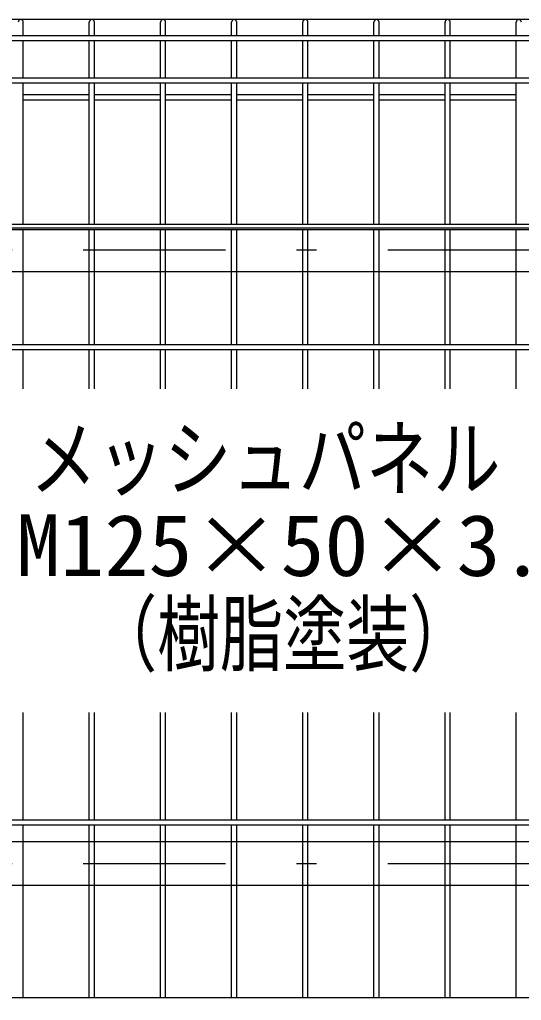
# Model space of a CAD drawing. Units: millimetres, scale not verified. Extents: x -4455 to 4455, y -3150 to 3150.
# Drawn here: x -2286 to -1933, y 369 to 1059 of the extents above; entities that cross this region are included whole.
import ezdxf
from ezdxf.enums import TextEntityAlignment as Align

# ---------------------------------------------------------------- set-up
doc = ezdxf.new("R2010")
doc.units = ezdxf.units.MM
doc.header["$LTSCALE"] = 20
doc.linetypes.add('USER1', pattern=[10.7, 5, -2.5, 0.7, -2.5])
doc.linetypes.add('USER2', pattern=[0.375, 0.25, -0.125])
for name, color, linetype, lineweight in [('0-2_0', 3, 'USER2', 25), ('0-4_扉横枠', 7, 'Continuous', 25), ('0-5_軸線', 2, 'USER1', 25), ('1-3_NER', 30, 'Continuous', 25)]:
    doc.layers.add(name, color=color, linetype=linetype, lineweight=lineweight)
doc.styles.add('ＭＳ ゴシック', font='')
doc.styles.get('ＭＳ ゴシック').set_extended_font_data('MS Gothic')

msp = doc.modelspace()

# ---------------------------------------------------------------- linework, layer by layer
at = {"layer": '0-4_扉横枠'}
for p, q in [((-2641.91, 912.42), (-1627.91, 912.42)), ((-1627.91, 881.42), (-2641.91, 881.42)), ((-2641.91, 480.72), (-1627.91, 480.72)), ((-1627.91, 449.72), (-2641.91, 449.72))]:
    msp.add_line(p, q, dxfattribs=at)
at = {"layer": '0-5_軸線'}
for p, q in [((-2669.01, 896.92), (-1597.81, 896.92)), ((-2669.01, 465.22), (-1597.81, 465.22))]:
    msp.add_line(p, q, dxfattribs=at)
at = {"layer": '1-3_NER'}
for p, q in [((-1629.91, 1058.92), (-2639.91, 1058.92)), ((-2283.11, 1047.62), (-2283.11, 1057.12)), ((-2236.71, 1047.62), (-2236.71, 1057.12)), ((-2233.11, 1047.62), (-2233.11, 1057.12)), ((-2186.71, 1047.62), (-2186.71, 1057.12)), ((-2183.11, 1047.62), (-2183.11, 1057.12)), ((-2136.71, 1047.62), (-2136.71, 1057.12)), ((-2133.11, 1047.62), (-2133.11, 1057.12)), ((-2086.71, 1047.62), (-2086.71, 1057.12)), ((-2083.11, 1047.62), (-2083.11, 1057.12)), ((-2036.71, 1047.62), (-2036.71, 1057.12)), ((-2033.11, 1047.62), (-2033.11, 1057.12)), ((-1986.71, 1047.62), (-1986.71, 1057.12)), ((-1983.11, 1047.62), (-1983.11, 1057.12)), ((-1936.71, 1047.62), (-1936.71, 1057.12)), ((-1629.91, 1047.62), (-2639.91, 1047.62)), ((-1629.91, 1044.02), (-2639.91, 1044.02)), ((-2283.11, 1017.82), (-2283.11, 1044.02)), ((-2236.71, 1017.82), (-2236.71, 1044.02)), ((-2233.11, 1017.82), (-2233.11, 1044.02)), ((-2186.71, 1017.82), (-2186.71, 1044.02)), ((-2183.11, 1017.82), (-2183.11, 1044.02)), ((-2136.71, 1017.82), (-2136.71, 1044.02)), ((-2133.11, 1017.82), (-2133.11, 1044.02)), ((-2086.71, 1017.82), (-2086.71, 1044.02)), ((-2083.11, 1017.82), (-2083.11, 1044.02)), ((-2036.71, 1017.82), (-2036.71, 1044.02)), ((-2033.11, 1017.82), (-2033.11, 1044.02)), ((-1986.71, 1017.82), (-1986.71, 1044.02)), ((-1983.11, 1017.82), (-1983.11, 1044.02)), ((-1936.71, 1017.82), (-1936.71, 1044.02)), ((-1629.91, 1017.82), (-2639.91, 1017.82)), ((-1629.91, 1014.22), (-2639.91, 1014.22)), ((-2283.11, 914.72), (-2283.11, 1014.22)), ((-2236.71, 914.72), (-2236.71, 1014.22)), ((-2233.11, 914.72), (-2233.11, 1014.22)), ((-2186.71, 914.72), (-2186.71, 1014.22)), ((-2183.11, 914.72), (-2183.11, 1014.22)), ((-2136.71, 914.72), (-2136.71, 1014.22)), ((-2133.11, 914.72), (-2133.11, 1014.22)), ((-2086.71, 914.72), (-2086.71, 1014.22)), ((-2083.11, 914.72), (-2083.11, 1014.22)), ((-2036.71, 914.72), (-2036.71, 1014.22)), ((-2033.11, 914.72), (-2033.11, 1014.22)), ((-1986.71, 914.72), (-1986.71, 1014.22)), ((-1983.11, 914.72), (-1983.11, 1014.22)), ((-1936.71, 914.72), (-1936.71, 1014.22)), ((-2236.71, 1005.96), (-2283.11, 1005.96)), ((-2236.71, 1002.36), (-2283.11, 1002.36)), ((-2186.71, 1005.96), (-2233.11, 1005.96)), ((-2186.71, 1002.36), (-2233.11, 1002.36)), ((-2136.71, 1005.96), (-2183.11, 1005.96)), ((-2136.71, 1002.36), (-2183.11, 1002.36)), ((-2086.71, 1005.96), (-2133.11, 1005.96)), ((-2086.71, 1002.36), (-2133.11, 1002.36)), ((-2036.71, 1005.96), (-2083.11, 1005.96)), ((-2036.71, 1002.36), (-2083.11, 1002.36)), ((-1986.71, 1005.96), (-2033.11, 1005.96)), ((-1986.71, 1002.36), (-2033.11, 1002.36)), ((-1936.71, 1005.96), (-1983.11, 1005.96)), ((-1936.71, 1002.36), (-1983.11, 1002.36)), ((-1629.91, 911.12), (-2639.91, 911.12)), ((-2283.11, 830.22), (-2283.11, 911.12)), ((-2236.71, 830.22), (-2236.71, 911.12)), ((-2233.11, 830.22), (-2233.11, 911.12)), ((-2186.71, 830.22), (-2186.71, 911.12)), ((-2183.11, 830.22), (-2183.11, 911.12)), ((-2136.71, 830.22), (-2136.71, 911.12)), ((-2133.11, 830.22), (-2133.11, 911.12)), ((-2086.71, 830.22), (-2086.71, 911.12)), ((-2083.11, 830.22), (-2083.11, 911.12)), ((-2036.71, 830.22), (-2036.71, 911.12)), ((-2033.11, 830.22), (-2033.11, 911.12)), ((-1986.71, 830.22), (-1986.71, 911.12)), ((-1983.11, 830.22), (-1983.11, 911.12)), ((-1936.71, 830.22), (-1936.71, 911.12)), ((-1629.91, 826.62), (-2639.91, 826.62)), ((-2283.11, 799.23), (-2283.11, 826.62)), ((-2236.71, 799.23), (-2236.71, 826.62)), ((-2233.11, 799.23), (-2233.11, 826.62)), ((-2186.71, 799.23), (-2186.71, 826.62)), ((-2183.11, 799.23), (-2183.11, 826.62)), ((-2136.71, 799.23), (-2136.71, 826.62)), ((-2133.11, 799.23), (-2133.11, 826.62)), ((-2086.71, 799.23), (-2086.71, 826.62)), ((-2083.11, 799.23), (-2083.11, 826.62)), ((-2036.71, 799.23), (-2036.71, 826.62)), ((-2033.11, 799.23), (-2033.11, 826.62)), ((-1986.71, 799.23), (-1986.71, 826.62)), ((-1983.11, 799.23), (-1983.11, 826.62)), ((-1936.71, 799.23), (-1936.71, 826.62)), ((-2283.11, 495.72), (-2283.11, 571.48)), ((-2236.71, 495.72), (-2236.71, 571.48)), ((-2233.11, 495.72), (-2233.11, 571.48)), ((-2186.71, 495.72), (-2186.71, 571.48)), ((-2183.11, 495.72), (-2183.11, 571.48)), ((-2136.71, 495.72), (-2136.71, 571.48)), ((-2133.11, 495.72), (-2133.11, 571.48)), ((-2086.71, 495.72), (-2086.71, 571.48)), ((-2083.11, 495.72), (-2083.11, 571.48)), ((-2036.71, 495.72), (-2036.71, 571.48)), ((-2033.11, 495.72), (-2033.11, 571.48)), ((-1986.71, 495.72), (-1986.71, 571.48)), ((-1983.11, 495.72), (-1983.11, 571.48)), ((-1936.71, 495.72), (-1936.71, 571.48)), ((-1629.91, 492.12), (-2639.91, 492.12)), ((-2283.11, 370.72), (-2283.11, 492.12)), ((-2236.71, 370.72), (-2236.71, 492.12)), ((-2233.11, 370.72), (-2233.11, 492.12)), ((-2186.71, 370.72), (-2186.71, 492.12)), ((-2183.11, 370.72), (-2183.11, 492.12)), ((-2136.71, 370.72), (-2136.71, 492.12)), ((-2133.11, 370.72), (-2133.11, 492.12)), ((-2086.71, 370.72), (-2086.71, 492.12)), ((-2083.11, 370.72), (-2083.11, 492.12)), ((-2036.71, 370.72), (-2036.71, 492.12)), ((-2033.11, 370.72), (-2033.11, 492.12)), ((-1986.71, 370.72), (-1986.71, 492.12)), ((-1983.11, 370.72), (-1983.11, 492.12)), ((-1936.71, 370.72), (-1936.71, 492.12))]:
    msp.add_line(p, q, dxfattribs=at)
for points in [[(-1629.91, 914.72), (-2639.91, 914.72), (-2639.91, 911.12)], [(-1629.91, 830.22), (-2639.91, 830.22), (-2639.91, 826.62)], [(-1629.91, 495.72), (-2639.91, 495.72), (-2639.91, 492.12)], [(-1629.91, 370.72), (-2639.91, 370.72), (-2639.91, 367.12)]]:
    msp.add_lwpolyline(points, dxfattribs=at)
for centre in [(-2284.91, 1057.12), (-2234.91, 1057.12), (-2184.91, 1057.12), (-2134.91, 1057.12), (-2084.91, 1057.12), (-2034.91, 1057.12), (-1984.91, 1057.12), (-1934.91, 1057.12)]:
    msp.add_arc(centre, 1.8, 0, 180, dxfattribs=at)

# ---------------------------------------------------------------- texts
at = {"layer": '0-2_0', "color": 4, "style": 'ＭＳ ゴシック'}
for s, width, p in [('メッシュパネル', 0.8, (-2278.53, 715.47)), ('M125×50×3.6', 1.05, (-2287.98, 654.53)), ('（樹脂塗装）', 0.75, (-2233.38, 592.08))]:
    msp.add_text(s, height=43.3, dxfattribs=dict(at, width=width)).set_placement(p, align=Align.BOTTOM_LEFT)

doc.saveas('drawing.dxf')
